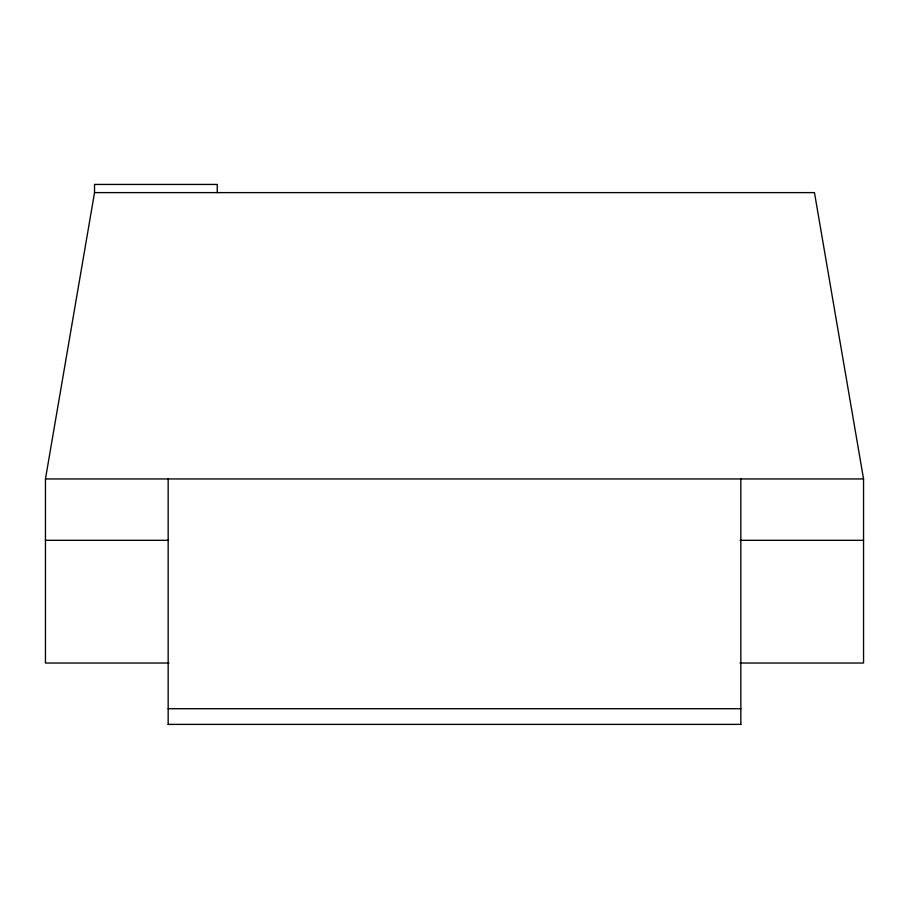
<?xml version="1.0" encoding="UTF-8"?>
<svg xmlns="http://www.w3.org/2000/svg" width="909" height="909" viewBox="0 0 909 909"><rect width="100%" height="100%" fill="white"/><g stroke="black" fill="none" stroke-linecap="round" stroke-linejoin="round"><path stroke-width="1.36" d="M169.017 663.025L45.45 663.025L45.45 478.952L94.536 192.617L94.536 184.436L217.251 184.436L217.251 192.617M94.536 192.617L814.464 192.617L863.55 478.952L863.55 663.025L739.983 663.025M45.45 478.952L863.55 478.952M45.45 540.31L168.165 540.31M740.085 540.31L863.55 540.31M168.165 708.713L740.835 708.713M168.165 724.382L740.835 724.382M740.835 478.952L740.835 724.564M168.165 478.952L168.165 724.564"/></g></svg>
